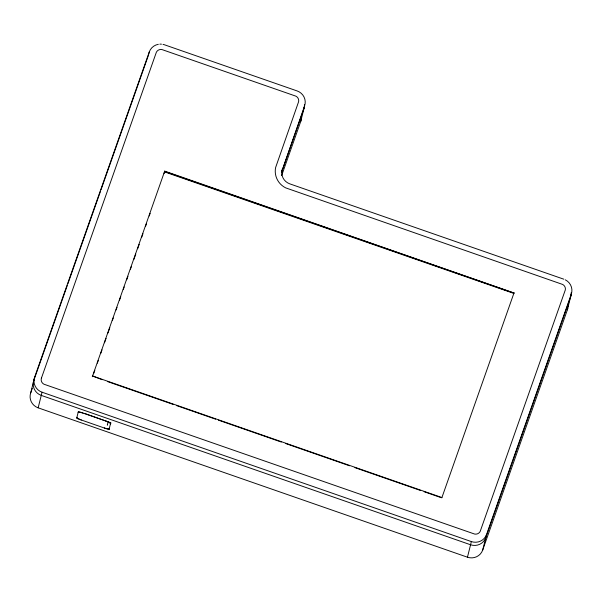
<?xml version="1.0" encoding="UTF-8"?>
<svg xmlns="http://www.w3.org/2000/svg" width="602" height="602" viewBox="0 0 602 602"><rect width="100%" height="100%" fill="white"/><g stroke="black" fill="none" stroke-linecap="round" stroke-linejoin="round"><path stroke-width="0.9" d="M104.312 427.999L104.296 427.992A5.982 1.242 19.4 0 0 109.263 428.624L108.954 428.27L109.015 429.632L76.657 418.375L78.38 411.459L110.738 422.717C111.219 424.109 109.504 423.74 110.482 423.725A5.982 1.242 19.4 0 0 106.042 421.084M567.784 308.352A11.995 11.731 14 0 1 567.377 309.827L482.684 550.077A11.995 11.731 14 0 1 467.461 557.204L38.152 407.832A11.995 11.731 14 0 1 30.732 392.828L34.623 377.206L149.288 51.922A11.995 11.731 14 0 1 158.326 44.307M38.152 407.832L42.05 392.211A11.995 11.731 14 0 1 34.623 377.206M148.694 54.308L149.288 51.922M84.37 413.341L105.854 421.009M164.083 173.587L164.7 171.118L514.01 293.031L164.609 171.465M108.255 421.438L107.329 425.147L107.562 424.305M109.015 429.632L110.738 422.717M162.999 44.375A11.995 11.731 14 0 1 164.512 44.796L297.155 90.947A11.995 11.731 14 0 1 304.582 105.952L281.608 172.037L303.784 109.128A11.995 11.731 14 0 0 304.416 104.597M281.631 175.618L300.684 121.574L304.582 105.952M467.461 557.204L471.358 541.582A11.995 11.731 14 0 0 486.582 534.456L571.268 294.212A11.995 11.731 14 0 0 565.293 279.817M482.684 550.077L486.582 534.456M567.377 309.827L571.268 294.212M67.266 285.544L33.832 380.389A11.995 11.731 14 0 0 41.252 395.386L470.568 544.765A11.995 11.731 14 0 0 485.791 537.639L570.478 297.388A11.995 11.731 14 0 0 571.11 292.858M67.891 283.775L100.383 191.594M101.008 189.826L148.498 55.098M30.732 392.828L32.29 388.395M92.302 376.724L164.7 171.118M93.573 373.819L94.823 370.275M97.321 363.179L98.261 360.523M100.76 353.427L102.009 349.875M104.515 342.786L106.072 338.354M107.946 333.026L109.827 327.706M112.326 320.618L113.266 317.954M116.081 309.977L117.014 307.313M119.512 300.217L120.769 296.673M123.267 289.577L124.208 286.921M126.706 279.825L127.955 276.273M130.453 269.184L131.394 266.52M133.892 259.424L135.774 254.104M137.647 248.784L139.205 244.352M141.711 237.256L142.96 233.711M145.458 226.615L146.399 223.959M149.213 215.975L150.146 213.319M441.8 497.877L514.093 292.685M563.848 279.208L289.825 183.866A11.995 11.731 14 0 1 282.406 168.861M164.504 171.879L513.905 293.445M441.891 497.53L92.49 375.964L102.159 379.704M107.48 381.555L173.098 404.386M176.649 405.62L215.667 419.195M218.33 420.121L281.292 442.034M285.724 443.576L349.574 465.79M354.894 467.641L420.52 490.472M424.064 491.706L440.912 497.568M42.05 392.211L471.358 541.582M78.132 412.468A5.99 1.242 19.4 0 1 83.084 413.1M81.36 420.008A5.99 1.242 19.4 0 1 76.913 417.367M568.002 305.297A11.995 11.731 14 0 1 568.002 306.832M301.316 117.036A11.995 11.731 14 0 1 300.684 121.574M159.884 44.134A11.995 11.731 14 0 1 161.449 44.157M41.515 377.868L41.275 378.711A5.125 5.012 14 0 0 44.006 384.234L474.579 534.042A5.125 5.012 14 0 0 480.185 531.423L565.308 289.938A5.125 5.012 14 0 0 562.577 284.422L285.664 187.862A18.858 18.444 14 0 1 275.618 167.544L298.615 101.685A5.125 5.012 14 0 0 295.883 96.162L161.976 49.567A5.125 5.012 14 0 0 156.377 52.193L41.515 377.868"/></g></svg>
